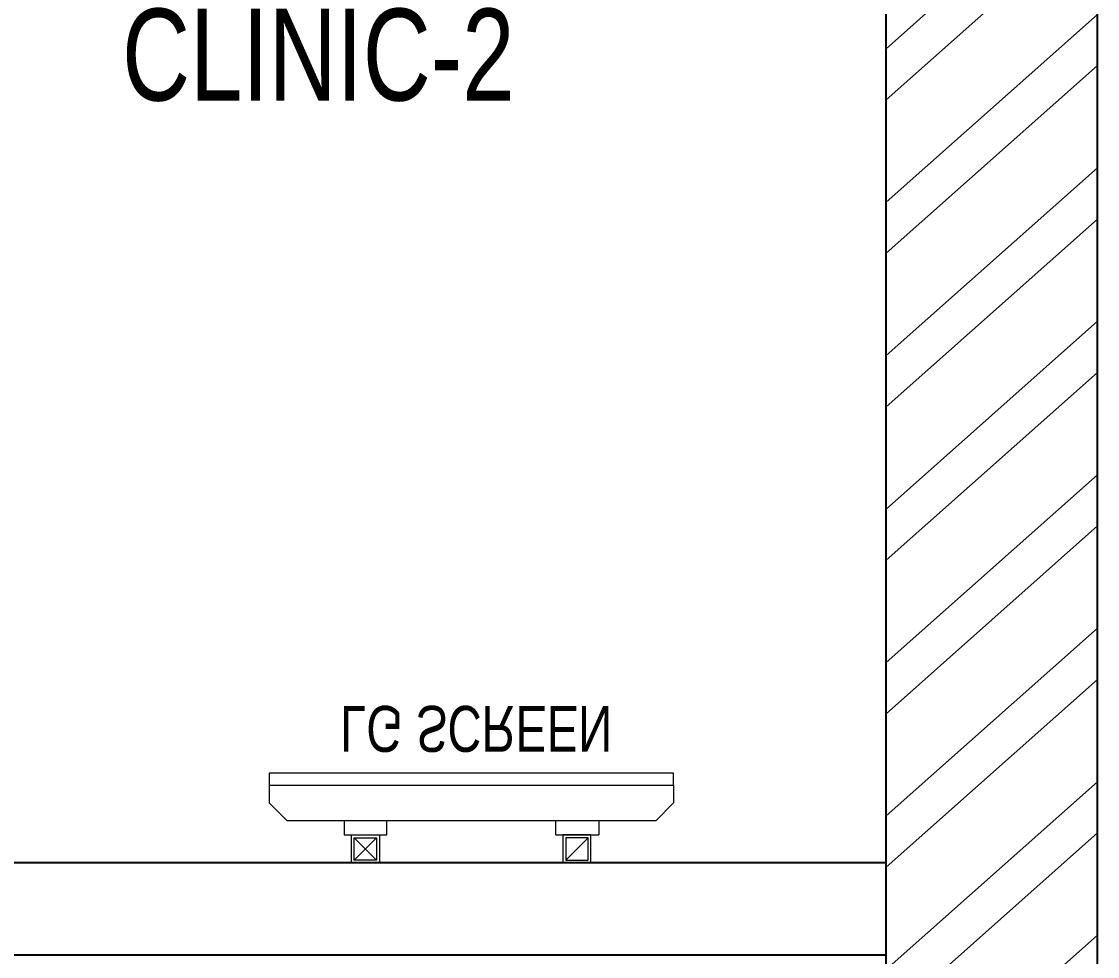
# Model space of a CAD drawing. Header units: feet. Extents: x 4257294 to 4264987, y -5465503 to -5449918.
# Drawn here: x 4262923 to 4264094, y -5453119 to -5452101 of the extents above; entities that cross this region are included whole.
import ezdxf

# ---------------------------------------------------------------- set-up
doc = ezdxf.new("R2010")
doc.units = ezdxf.units.FT
doc.header["$LTSCALE"] = 33
doc.header["$MEASUREMENT"] = 0
doc.layers.add('A-WALL', color=1, linetype='Continuous')
for name, color, linetype, lineweight in [('Floor-Unit', 1, 'Continuous', 13), ('LENS-DIM', 252, 'Continuous', 5), ('LENS-PARTITION', 21, 'Continuous', 25), ('LENS-TEXT', 31, 'Continuous', 5), ('LK-IT', 3, 'Continuous', 18), ('LN-HATCH', 251, 'Continuous', 0), ('TV', 92, 'Continuous', 18)]:
    doc.layers.add(name, color=color, linetype=linetype, lineweight=lineweight)
doc.styles.add('LK TXT', font='GILC____.TTF', dxfattribs={"height": 100})
doc.styles.get("Standard").update_dxf_attribs({"font": 'GILC____.TTF'})

# ---------------------------------------------------------------- blocks, each defined once
blk = doc.blocks.new('CLINIC SCREEN')
at = {"layer": 'TV'}
for p, q in [((-103.1090284836336, 42.85441964946222), (-127.4114311772946, 18.55201695591665)), ((-127.4114311772946, 42.85441964946222), (-103.1090284836336, 18.55201695591665)), ((102.7052824410566, 42.85441964946222), (127.007685134602, 18.55201695591665))]:
    blk.add_line(p, q, dxfattribs=at)
at = {"layer": 'TV', "ltscale": 12}
for p, q in [((-138.5315413423604, 0), (-138.5315413423604, 15.514207008644)), ((-138.5315413423604, 15.514207008644), (-91.98892031613741, 15.514207008644)), ((-91.98892031613741, 15.514207008644), (-91.98892031613741, 0)), ((91.98892031610741, 15.514207008644), (91.98892031610741, 0)), ((91.98892031610741, 15.514207008644), (138.5315413423595, 15.514207008644)), ((138.5315413423595, 0), (138.5315413423595, 15.514207008644)), ((-220.0000000000082, -19.41163062257681), (-200.5883693773149, 0)), ((200.5883693773149, 0), (-200.5883693773149, 0)), ((219.9999999999918, -19.41163062257681), (200.5883693773149, 0)), ((-220.0000000000082, -38.82326124538668), (-220.0000000000082, -19.41163062257681)), ((219.9999999999918, -38.82326124538668), (219.9999999999918, -19.41163062257681))]:
    blk.add_line(p, q, dxfattribs=at)
at = {"layer": 'TV'}
for points in [[(-130.4492315140169, 15.51421661919448), (-100.0712281470269, 15.51421661919448), (-100.0712281470269, 45.89221998606814), (-130.4492315140169, 45.89221998606814)], [(-127.4114311772946, 18.55201695591665), (-103.1090284836336, 18.55201695591665), (-103.1090284836336, 42.85441964946222), (-127.4114311772946, 42.85441964946222)], [(130.0454854713243, 15.51421661919448), (99.66748210433435, 15.51421661919448), (99.66748210433435, 45.89221998606814), (130.0454854713243, 45.89221998606814)], [(127.007685134602, 18.55201695591665), (102.7052824410566, 18.55201695591665), (102.7052824410566, 42.85441964946222), (127.007685134602, 42.85441964946222)]]:
    blk.add_lwpolyline(points, close=True, dxfattribs=at)
at = {"layer": 'TV', "ltscale": 12}
blk.add_lwpolyline([(-220.0000000000082, -51.71278328332107), (-220.0000000000082, -38.82326124538668), (219.9999999999918, -38.82326124538668), (219.9999999999918, -51.71278328332107)], close=True, dxfattribs=at)
at = {"layer": 'Floor-Unit', "color": 0, "ltscale": 2, "insert": (5.199680584678389, -100.4085774972336), "char_height": 50, "attachment_point": 5}
blk.add_mtext_dynamic_manual_height_columns('LG SCREEN', width=466.4796511627907, gutter_width=12.5, heights=[0], dxfattribs=at)
blk = doc.blocks.new('A$C6d6d0015')
at = {"layer": 'LN-HATCH'}
h = blk.add_hatch(dxfattribs=at)
h.set_pattern_fill('ANSI32', color=256, scale=333, angle=180)
h.set_pattern_definition([(225, (-10889854.33198041, 5277385.657520925), (88.29995930067012, -88.29995930067015), []), (225, (-10889913.19861985, 5277385.657520925), (88.29995930067012, -88.29995930067015), [])])
h.paths.add_polyline_path([(-1835.722295213491, -3869.99344118964), (-2065.324481179938, -3883.515134865418), (-1721.438125971705, -9722.802784259433), (-1491.039622675627, -9722.802784259433)])
h.paths.add_polyline_path([(-2160.830843156204, 1650.441725717857), (-2391.229346452281, 1650.441725717857), (-2088.840470179915, -3484.206985360012), (-1859.238284215331, -3470.685291684233)])
h.paths.add_polyline_path([(-2283.772393234074, 4662.43253656663), (2888.47251146473, 5182.152227832936), (2888.47251146473, 5413.310434107668), (-2580.468610184267, 4863.777988589369), (-2415.669457297772, 2065.441725717858), (-2130.830843156203, 2065.441725717858)])
h.paths.add_polyline_path([(3358.871014760807, 5062.152227832935), (3128.47251146473, 5062.152227832935), (3293.084434472024, 2266.995181296021), (3522.686620438471, 2280.5168749718)])
h.paths.add_polyline_path([(3546.202609440312, 1881.208725466393), (3316.600423473865, 1867.687031790614), (3624.659879390151, -3363.249726727605), (3854.262065354735, -3349.728033051826)])
h.paths.add_polyline_path([(3877.190154630691, -3739.053478819318), (3647.587968666107, -3752.575172495097), (3872.75356335193, -7575.95070400741), (4102.355749318376, -7562.429010331631)])
h.paths.add_polyline_path([(4121.756440244615, -7891.858233673499), (3892.154254278168, -7905.379927349277), (3979.751313308254, -9392.802784259433), (4210.149816604331, -9392.802784259433)])
at = {"layer": 'A-WALL'}
for p, q in [((4229.584121614695, -9722.802784259433), (3335.545070298016, 5458.233367288485)), ((3293.084434472024, 2266.995181296021), (3128.47251146473, 5062.152227830142))]:
    blk.add_line(p, q, dxfattribs=at)

msp = doc.modelspace()

# ---------------------------------------------------------------- linework, layer by layer
at = {"layer": 'LENS-PARTITION'}
msp.add_lwpolyline([(4263864.314927957, -5453017.137453695), (4262244.352922798, -5453017.137453695), (4262244.352922798, -5453117.137453695), (4263864.314927957, -5453117.137453695)], close=True, dxfattribs=at)

# ---------------------------------------------------------------- block references
at = {"layer": 'LENS-DIM', "color": 2, "rotation": 356.6296393189618}
msp.add_blockref('A$C6d6d0015', (4260443.64971435, -5455518.480840506), dxfattribs=at)
at = {"layer": 'LK-IT', "xscale": -1, "rotation": 180}
msp.add_blockref('CLINIC SCREEN', (4263412.998079368, -5452971.245233719), dxfattribs=at)

# ---------------------------------------------------------------- texts
at = {"layer": 'LENS-TEXT', "color": 0, "linetype": 'Continuous', "ltscale": 3, "insert": (4263246.438593027, -5452137.88678378), "char_height": 100, "attachment_point": 5, "style": 'LK TXT'}
msp.add_mtext_dynamic_manual_height_columns('CLINIC-2', width=730.5073781448633, gutter_width=0.9999999999999992, heights=[0], dxfattribs=at)

doc.saveas('drawing.dxf')
